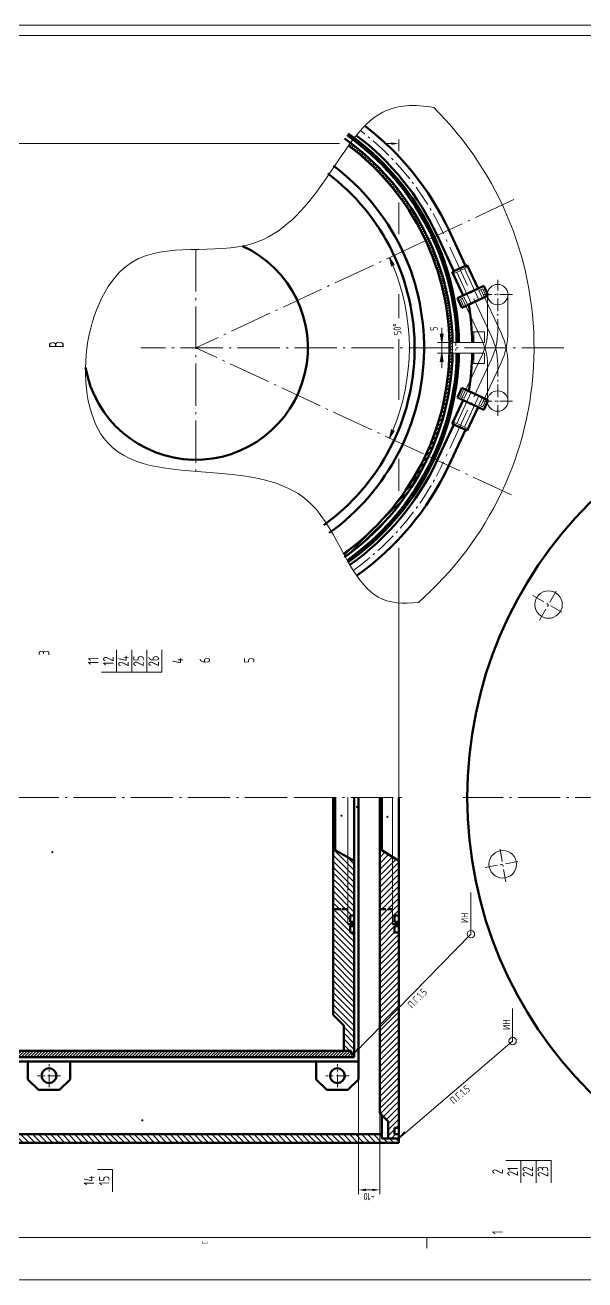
# Model space of a CAD drawing. Extents: x -414 to 4851, y -2165 to 1761.
# Drawn here: x 3372 to 3637, y -883 to -289 of the extents above; entities that cross this region are included whole.
import ezdxf
from ezdxf.enums import TextEntityAlignment as Align

# ---------------------------------------------------------------- set-up
doc = ezdxf.new("R2010")
doc.units = 0
for name, pattern in [('S-P10', [15, 10, -2, 1, -2]), ('S-P20', [27, 20, -3, 1, -3]), ('S-P6', [9.8, 6, -1.5, 0.8, -1.5])]:
    doc.linetypes.add(name, pattern=pattern)
for name, color, linetype, lineweight in [('1', 9, 'CONTINUOUS', 20), ('2', 2, 'CONTINUOUS', 50), ('DIM', 4, 'CONTINUOUS', 20), ('HATCH', 5, 'CONTINUOUS', 20), ('TR', 3, 'CONTINUOUS', 20)]:
    doc.layers.add(name, color=color, linetype=linetype, lineweight=lineweight)
doc.styles.add('SIMPLEX', font='simplex.shx', dxfattribs={"width": 0.7})
pattern_1 = [(225, (4048.055335191043, 753.6918475420533), (0.7071067811865475, -0.7071067811865476), [])]
pattern_2 = [(315, (4048.055335191043, 753.6918475420533), (1.414213562373095, 1.414213562373095), [])]

# ---------------------------------------------------------------- blocks, each defined once
blk = doc.blocks.new('SVLEADR')
at = {"layer": 'DIM'}
for p, q in [((-1.170621796612664, -0.199758743653291), (-1, 0)), ((0, 0), (-1.170621796612664, -0.199758743653291)), ((-0.3755462257252447, -0.07510924514504325), (-1.064076371744335, -0.0750186422345962))]:
    blk.add_line(p, q, dxfattribs=at)
blk = doc.blocks.new('LEADR')
at = {"layer": 'DIM'}
for p, q in [((-1.170416226631389, 0.2000000000000028), (0, 0)), ((-0.9997944300187243, -0.0002412563466975826), (-1.170416226631389, 0.2000000000000028)), ((0, 0), (-1.170416226631389, -0.1999999999999886)), ((-0.4381870021173455, 0.07487712356459042), (-1.063684681848329, 0.07474016190496968)), ((0, 0), (-1, 0)), ((-1.170416226631389, -0.1999999999999886), (-0.9997944300187243, -0.0002412563466975826)), ((-0.4396274744967172, -0.07512327059271229), (-1.063870801763059, -0.07525989858129378))]:
    blk.add_line(p, q, dxfattribs=at)

msp = doc.modelspace()

# ---------------------------------------------------------------- hatches: boundary and pattern name
at = {"layer": 'HATCH'}
h = msp.add_hatch(dxfattribs=at)
h.set_pattern_fill('U', color=256, angle=225, style=0, pattern_type=0)
h.set_pattern_definition(pattern_1)
edge = h.paths.add_edge_path()
edge.add_line((3572.466805998926, -438.8664065382281), (3573.191283911297, -438.8664065382281))
edge.add_line((3573.191283911297, -438.8664065382281), (3573.96712760439, -438.8664065382281))
edge.add_arc((3452.492850491908, -441.3664065382281), 121.4999999999999, 361.1790087085996, 412.9647496018115)
edge.add_spline(control_points=[(3525.673060857046, -344.3771967728409), (3525.37690942386, -344.7772889448339), (3525.081868411651, -345.1811176114167), (3524.787765886406, -345.5883025263912)], knot_values=[407.4396525970543, 407.4396525970543, 407.4396525970543, 407.4396525970543, 408.8819799754554, 408.8819799754554, 408.8819799754554, 408.8819799754554], degree=3, periodic=0)
edge.add_arc((3452.492850491908, -441.3664065382281), 120, 361.1937484371411, 412.95388417549015, ccw=False)
h = msp.add_hatch(dxfattribs=at)
h.set_pattern_fill('U', color=256, angle=225, style=0, pattern_type=0)
h.set_pattern_definition(pattern_1)
edge = h.paths.add_edge_path()
edge.add_spline(control_points=[(3522.447250770194, -538.8670828523204), (3522.68824509228, -539.3110278136919), (3522.929433828557, -539.7534016142263), (3523.171092844029, -540.1937107512595)], knot_values=[70.7938618828928, 70.7938618828928, 70.7938618828928, 70.7938618828928, 72.20760054889509, 72.20760054889509, 72.20760054889509, 72.20760054889509], degree=3, periodic=0)
edge.add_arc((3452.492850491908, -441.3664065382286), 121.4999999999999, 305.5711817707261, 358.8209912913991)
edge.add_line((3573.96712760439, -443.8664065382313), (3573.96712760439, -438.8664065382281))
edge.add_line((3573.96712760439, -438.8664065382281), (3573.385014537342, -438.8664065382281))
edge.add_line((3573.385014537342, -438.8664065382281), (3572.466805998926, -438.8664065382281))
edge.add_arc((3452.492850491908, -441.3664065382281), 120, 305.65853376841056, 361.1937484371411, ccw=False)
h = msp.add_hatch(dxfattribs=at)
h.set_pattern_fill('_USER', color=256, scale=2, angle=315, style=0, pattern_type=0)
h.set_pattern_definition(pattern_2)
h.paths.add_polyline_path([(3517.481661499806, -757.1649646710184), (3522.481661499806, -762.164964671018), (3522.481661499806, -774.1649646710184), (3525.981661499807, -774.1649646710184), (3525.981661499806, -775.4149646710184), (3527.481661499806, -775.4149646710184), (3527.481661499806, -718.1649646839323), (3525.481661499806, -718.164803970556), (3525.481661499806, -715.1648039608704), (3527.481661499806, -715.1649646742467), (3527.481661499806, -713.1649646677897), (3525.481661499806, -713.1648039544139), (3525.481661499806, -710.1648039447277), (3527.481661499806, -710.164964658104), (3527.481661499806, -684.1649646710184), (3518.481661499807, -679.1649646710184), (3517.481661499806, -679.1649646710184)])
h = msp.add_hatch(dxfattribs=at)
h.set_pattern_fill('_USER', color=256, scale=2, angle=225, style=0, pattern_type=0)
h.set_pattern_definition([(225, (4048.055335191043, 753.6918475420533), (1.414213562373095, -1.414213562373095), [])])
h.paths.add_polyline_path([(3539.481661499806, -803.6649646710175), (3543.481661499806, -807.6649646710184), (3543.481661499806, -815.6649646710184), (3548.481661499806, -815.664964671018), (3548.481661499806, -813.6649646710184), (3546.481661499807, -813.6649646710184), (3546.481661499807, -810.6649646710184), (3548.481661499806, -810.6649646710184), (3548.481661499806, -718.1649647063318), (3546.481661499806, -718.1646828245562), (3546.481661499806, -715.1646828113148), (3548.481661499806, -715.164964679846), (3548.481661499806, -713.1649646621913), (3546.481661499806, -713.1646828024877), (3546.481661499806, -710.1646827892464), (3548.481661499806, -710.1649646357118), (3548.481661499806, -684.1649646710184), (3540.481661499806, -679.1649646710184), (3539.481661499806, -679.1649646710184)])
h = msp.add_hatch(dxfattribs=at)
h.set_pattern_fill('U', color=256, angle=225, style=0, pattern_type=0)
h.set_pattern_definition(pattern_1)
h.paths.add_polyline_path([(3330.481661499806, -777.164964671018), (3527.481661499807, -777.164964671018), (3527.481661499807, -775.4149646710184), (3525.981661499806, -775.4149646710184), (3525.981661499807, -774.1649646710184), (3317.481661499806, -774.164964671018), (3317.481661499806, -777.5649646710181), (3322.481661499806, -778.9047106331736), (3322.481661499806, -782.164964671018), (3316.481661499806, -782.164964671018), (3316.481661499806, -790.164964671018), (3314.481661499806, -790.164964671018), (3314.481661499806, -793.664964671018), (3330.481661499806, -793.664964671018)])
h = msp.add_hatch(dxfattribs=at)
h.set_pattern_fill('U', color=256, scale=2, angle=315, style=0, pattern_type=0)
h.set_pattern_definition(pattern_2)
h.paths.add_polyline_path([(3259.481661499806, -818.664964671018), (3264.481661499806, -818.664964671018), (3264.481661499806, -823.664964671018), (3259.481661499806, -823.664964671018), (3259.481661499806, -830.164964671018), (3271.481661499806, -830.164964671018), (3271.481661499806, -823.664964671018), (3269.481661499806, -823.664964671018), (3269.481661499806, -819.664964671018), (3271.481661499806, -819.664964671018), (3271.481661499806, -817.664964671018), (3548.481661499806, -817.6649646710184), (3548.481661499806, -815.664964671018), (3540.481661499806, -815.6649646710184), (3540.481661499806, -813.6649646710184), (3259.481661499806, -813.664964671018)])

# ---------------------------------------------------------------- linework, layer by layer
at = {"layer": '1', "linetype": 'S-P20'}
for p, q in [((3602.911590305017, -371.2249962333517), (3562.152948110665, -390.2310632245772)), ((3560.95342485243, -390.7904101060276), (3452.492850491908, -441.3664065382281)), ((3592.489555150172, -436.3503042997363), (3569.406555019636, -386.8486507736779)), ((3452.492850491908, -394.7746595909225), (3452.492850491908, -499.9003941064552)), ((3573.223569380192, -441.3664065382281), (3426.492850491908, -441.3664065382281)), ((3560.25902920892, -491.6186009640714), (3452.492850491908, -441.3664065382281)), ((3626.657870908507, -441.3664065382281), (3573.449585475132, -441.3664065382281)), ((3592.489555150172, -446.3825087767209), (3569.406555019636, -495.8841623027783)), ((3601.843184357466, -511.0096109677443), (3562.111071954524, -492.4822226795773)), ((3097.716459440547, -654.164964671018), (3496.930966371674, -654.1649646710184)), ((3498.881155011405, -654.1649646710184), (3551.481661499806, -654.1649646710184)), ((3975.904065980495, -654.1649646710184), (3578.904065980495, -654.1649646710184))]:
    msp.add_line(p, q, dxfattribs=at)
at = {"layer": '1'}
for p, q in [((3580.449043894309, -403.4307398356113), (3575.01119717209, -405.9664494060553)), ((3579.542736107273, -403.8533580973517), (3586.433428016374, -418.6304945835172)), ((3580.044183912983, -402.5625148038189), (3580.44904389431, -403.4307398356113)), ((3574.610548957441, -405.1072565370505), (3575.01119717209, -405.9664494060553)), ((3575.917504959127, -405.5438311443149), (3582.808196868227, -420.3209676304796)), ((3588.232239949502, -413.3781831276683), (3586.419624375429, -414.2234196511499)), ((3586.419624375429, -414.2234196511499), (3588.110097422392, -417.8486507992966)), ((3587.325932162466, -413.8008013894096), (3596.875778696003, -434.280513370386)), ((3588.232239949502, -413.3781831276683), (3589.922712996465, -417.003414275815)), ((3579.441054415247, -417.4775802665536), (3577.628438841173, -418.3228167900343)), ((3577.628438841173, -418.3228167900343), (3579.318911888136, -421.9480479381809)), ((3578.53474662821, -417.9001985282939), (3588.093962383045, -438.4000028691798)), ((3579.441054415247, -417.4775802665536), (3581.131527462209, -421.1028114147002)), ((3590.436267707129, -433.7673536637603), (3590.436267707129, -416.1664065382283)), ((3600.136267707128, -433.7451841974944), (3600.136267707128, -416.1664065382283)), ((3578.53474662821, -464.8326145481633), (3588.093962383045, -444.3328102072774)), ((3587.325932162466, -468.9320116870476), (3596.875778696004, -448.4522997060712)), ((3590.436267707128, -448.9654594126969), (3590.436267707129, -466.5664065382289)), ((3600.136267707128, -448.9876288789619), (3600.136267707128, -466.5664065382289)), ((3575.917504959127, -477.1889819321423), (3582.808196868227, -462.4118454459776)), ((3577.628438841173, -464.409996286422), (3579.318911888136, -460.7847651382754)), ((3579.441054415247, -465.2552328099036), (3581.131527462209, -461.630001661757)), ((3579.441054415247, -465.2552328099036), (3577.628438841173, -464.409996286422)), ((3579.542736107273, -478.8794549791055), (3586.433428016374, -464.10231849294)), ((3586.419624375429, -468.5093934253073), (3588.110097422392, -464.8841622771606)), ((3588.232239949502, -469.354629948788), (3586.419624375429, -468.5093934253073)), ((3588.232239949502, -469.354629948788), (3589.922712996465, -465.7293988006422)), ((3574.610548957441, -477.6255565394067), (3575.01119717209, -476.7663636704019)), ((3580.449043894309, -479.3020732408459), (3575.01119717209, -476.7663636704019)), ((3580.044183912983, -480.1702982726383), (3580.44904389431, -479.3020732408459)), ((3524.481661499806, -698.6280190061561), (3524.481661499806, -654.164964671018)), ((3545.481661499807, -697.5070811992073), (3545.481661499807, -654.1649646710184)), ((3524.481661499806, -714.164723600954), (3524.481661499806, -699.2445368348435)), ((3545.481661499807, -714.1646828069015), (3545.481661499807, -697.899409140944))]:
    msp.add_line(p, q, dxfattribs=at)
at = {"layer": '1', "linetype": 'S-P6'}
for p, q in [((3595.286267707128, -433.7673536637603), (3595.286267707128, -409.1664065382283)), ((3602.286267707128, -416.1664065382283), (3588.286267707128, -416.1664065382283)), ((3575.492850491908, -434.3664065382281), (3575.492850491908, -448.3664065382281)), ((3595.286267707128, -448.965459412696), (3595.286267707128, -473.5664065382289)), ((3602.286267707128, -466.5664065382289), (3588.286267707128, -466.5664065382289)), ((3615.104429789835, -570.2761806031863), (3623.604429789835, -555.5537487388506)), ((3611.993213857668, -558.6649646710184), (3626.715645722003, -567.1649646710184)), ((3599.152660565936, -694.2266229958368), (3596.200641545598, -677.4848911946297)), ((3589.305785155164, -687.3317666054022), (3606.047516956371, -684.3797475850643)), ((3383.085386856792, -791.4149646710175), (3383.085386856792, -780.4149646710175)), ((3519.481661499807, -791.414964671018), (3519.481661499807, -780.414964671018)), ((3388.585386856792, -785.9149646710175), (3377.585386856792, -785.9149646710175)), ((3524.981661499807, -785.914964671018), (3513.981661499807, -785.914964671018))]:
    msp.add_line(p, q, dxfattribs=at)
at = {"layer": '1', "color": 2, "linetype": 'S-P20'}
for p, q in [((3573.96712760439, -438.8664065382281), (3573.96712760439, -443.8664065382281)), ((3588.992850491908, -438.8664065382281), (3573.96712760439, -438.8664065382281)), ((3588.992850491908, -433.8664065382281), (3583.077650526215, -433.8664065382281)), ((3583.992850491908, -433.8664065382281), (3583.992850491908, -438.8664065382281)), ((3588.992850491908, -433.8664065382281), (3588.992850491908, -438.8664065382281)), ((3588.992850491908, -443.8664065382281), (3573.96712760439, -443.8664065382281)), ((3583.992850491908, -443.8664065382281), (3583.992850491908, -448.8664065382281)), ((3588.992850491908, -443.8664065382281), (3588.992850491908, -448.8664065382281)), ((3588.992850491908, -448.8664065382281), (3583.077650526215, -448.8664065382281))]:
    msp.add_line(p, q, dxfattribs=at)
at = {"layer": '1', "color": 2}
for p, q in [((3583.26895687224, -438.8664065382281), (3577.467847991408, -438.8664065382281)), ((3583.26895687224, -443.8664065382281), (3577.467847991408, -443.8664065382281))]:
    msp.add_line(p, q, dxfattribs=at)
at = {"layer": '1'}
for centre, radius in [((3595.286267707129, -416.166406538229), 4.85), ((3595.286267707129, -466.5664065382286), 4.85), ((3619.354429789835, -562.9149646710187), 6.5), ((3597.676651055767, -685.8557570952332), 6.5)]:
    msp.add_circle(centre, radius, dxfattribs=at)
for centre, radius, start, end in [((3452.492850491908, -441.3664065382279), 160, 311.1440420148082, 45.30512122197526), ((3565.436267707129, -433.7673536637601), 25, 334.9999999999999, 0), ((3565.436267707129, -448.9654594126976), 25, 0, 25.00000000000015), ((3565.436267707129, -433.767353663761), 29.85, 334.9999999999999, 0), ((3565.436267707129, -448.9654594126966), 29.85, 0, 25.00000000000015), ((3565.336267707129, -433.7451841974951), 34.8, 335, 0), ((3565.336267707129, -448.9876288789626), 34.8, 0, 25.00000000000047)]:
    msp.add_arc(centre, radius, start, end, dxfattribs=at)
at = {"layer": '1', "linetype": 'S-P10'}
for start, end in [(24.99999999999959, 52.86228942995674), (305.2511274735534, 334.9999999999998)]:
    msp.add_arc((3452.492850491908, -441.3664065382279), 129, start, end, dxfattribs=at)
at = {"layer": '1'}
msp.add_open_spline([(3557.765538372585, -561.8556640941429), (3550.561847384645, -562.7355827255983), (3527.379976169962, -561.1694258201637), (3515.432961047075, -508.3000725812703), (3461.89148092461, -498.9347116720664), (3388.693407125133, -499.4485243419872), (3403.118666661106, -381.1810968788677), (3479.657644201277, -402.6949347254517), (3514.058930456987, -364.7784790270271), (3534.633515980325, -326.6715394116292), (3556.075957000011, -326.044881638126), (3565.025837242394, -327.6284318199752)], degree=3, knots=[23.52983073091465, 23.52983073091465, 23.52983073091465, 23.52983073091465, 44.76057002381544, 98.71944565028419, 143.5841640605693, 199.6415886267657, 285.9418297041582, 343.6557780342865, 388.2229703353619, 431.2787072986436, 458.1224132950543, 458.1224132950543, 458.1224132950543, 458.1224132950543], dxfattribs=at)
at = {"layer": '2'}
for p, q in [((3572.125478380745, -385.580795988456), (3580.02642563257, -402.5244320485745)), ((3574.58857891035, -405.0601416190184), (3566.687631658526, -388.1165055588999)), ((3580.79678725155, -402.1652065260951), (3573.818217291368, -405.4193671414987)), ((3580.79678725155, -402.1652065260951), (3585.997006113688, -413.317111864113)), ((3573.818217291368, -405.4193671414987), (3579.018436153506, -416.5712724795167)), ((3588.715929474799, -412.0492570788911), (3576.299512792396, -417.8391272647386)), ((3588.715929474799, -412.0492570788911), (3590.829020783502, -416.5807960140746)), ((3576.299512792396, -417.8391272647386), (3578.4126041011, -422.3706661999222)), ((3590.829020783502, -416.5807960140746), (3578.4126041011, -422.3706661999213)), ((3584.909182749508, -419.3412618243628), (3584.259184738071, -419.6443608748814)), ((3576.299512792396, -464.8936858117186), (3578.4126041011, -460.362146876535)), ((3590.829020783502, -466.1520170623826), (3578.4126041011, -460.362146876535)), ((3584.909182749508, -463.3915512520944), (3584.259184738071, -463.0884522015758)), ((3573.818217291368, -477.3134459349594), (3579.018436153506, -466.1615405969405)), ((3588.715929474799, -470.6835559975661), (3576.299512792396, -464.8936858117186)), ((3588.715929474799, -470.6835559975661), (3590.829020783502, -466.1520170623826)), ((3580.79678725155, -480.5676065503621), (3585.997006113688, -469.4157012123442)), ((3574.588578910349, -477.6726714574388), (3566.687631658526, -494.6163075175564)), ((3572.125478380745, -497.1520170880003), (3580.02642563257, -480.2083810278828)), ((3580.79678725155, -480.5676065503621), (3573.818217291368, -477.3134459349594)), ((3517.481661499806, -757.1649646710184), (3517.481661499806, -654.164964671018)), ((3517.481661499806, -655.5725966147129), (3517.481661499806, -654.164964671018)), ((3518.481661499807, -679.1649646710184), (3518.481661499806, -654.164964671018)), ((3527.481661499806, -777.1649646710184), (3527.481661499806, -654.1649646710184)), ((3529.481661499807, -779.1649646710184), (3529.481661499806, -654.1649646710184)), ((3539.481661499806, -803.6649646710175), (3539.481661499806, -654.1649646710184)), ((3540.481661499806, -679.1649646710184), (3540.481661499806, -654.1649646710184)), ((3548.481661499806, -817.6649646710184), (3548.481661499806, -654.1649646710184)), ((3517.481661499807, -679.1649646710184), (3518.481661499806, -679.1649646710184)), ((3518.481661499806, -679.1649646710184), (3527.481661499806, -684.1649646710184)), ((3539.481661499806, -679.1649646710184), (3540.481661499806, -679.1649646710184)), ((3540.481661499806, -679.1649646710184), (3548.481661499806, -684.1649646710184)), ((3517.481661499806, -707.1620520751412), (3521.322785003634, -707.1624129667698)), ((3521.715351580972, -707.162449850247), (3524.481661499806, -707.1627097580813)), ((3525.481661499806, -713.1648039544134), (3525.481661499806, -710.1647235880396)), ((3525.481661499806, -710.1648039447277), (3527.481982926558, -710.1649646839328)), ((3539.481661499806, -707.1641190786672), (3542.408909365937, -707.1643941073789)), ((3543.418350941567, -707.1644889491649), (3545.481661499807, -707.164682806901)), ((3546.481661499806, -713.1646828024877), (3546.481661499806, -710.1646827892464)), ((3546.481661499806, -710.1646827892464), (3548.482037318627, -710.1649646886735)), ((3524.481661499806, -714.164723600954), (3527.481661499806, -714.1649646710184)), ((3525.481661499806, -713.1648039544139), (3527.481741856494, -713.1649646742471)), ((3525.481661499806, -718.1648039705565), (3525.481661499806, -715.1647236041822)), ((3525.481661499806, -715.1648039608704), (3527.481581143119, -715.1649646677897)), ((3525.481661499806, -718.164803970556), (3527.481340073055, -718.1649646581036)), ((3545.481661499807, -714.164682806901), (3548.481661499806, -714.1649646710184)), ((3546.481661499806, -713.1646828024877), (3548.481755454512, -713.1649646754322)), ((3546.481661499806, -718.1646828245562), (3546.481661499806, -715.1646828113148)), ((3546.481661499806, -715.1646828113148), (3548.481567545101, -715.1649646666046)), ((3546.481661499806, -718.1646828245562), (3548.481285680985, -718.1649646533633)), ((3517.481661499806, -757.1649646710184), (3522.481661499806, -762.1649646710184)), ((3522.481661499806, -774.1649646710184), (3522.481661499806, -762.1649646710184)), ((3317.481661499806, -774.164964671018), (3525.981661499806, -774.1649646710184)), ((3330.481661499806, -777.164964671018), (3527.481661499806, -777.1649646710184)), ((3525.981661499806, -775.4149646710184), (3525.981661499807, -774.1649646710184)), ((3525.981661499806, -775.4149646710184), (3527.481661499806, -775.4149646710184)), ((3342.481661499806, -779.164964671018), (3376.481661499806, -779.1649646710184)), ((3373.085386856792, -779.1649646710175), (3373.085386856792, -787.6649646710175)), ((3376.481661499806, -779.1649646710184), (3529.481661499807, -779.1649646710184)), ((3393.085386856792, -779.1649646710175), (3393.085386856792, -787.6649646710175)), ((3509.481661499806, -779.1649646710175), (3509.481661499806, -787.6649646710175)), ((3529.481661499807, -779.164964671018), (3529.481661499807, -787.664964671018)), ((3378.085386856792, -792.6649646710175), (3373.085386856792, -787.6649646710175)), ((3393.085386856792, -787.6649646710175), (3388.085386856792, -792.6649646710175)), ((3509.481661499806, -787.6649646710175), (3514.481661499807, -792.664964671018)), ((3529.481661499807, -787.664964671018), (3524.481661499807, -792.664964671018)), ((3378.085386856792, -792.6649646710175), (3383.085386856792, -792.6649646710175)), ((3383.085386856792, -792.6649646710175), (3388.085386856792, -792.6649646710175)), ((3514.481661499807, -792.664964671018), (3519.481661499807, -792.664964671018)), ((3519.481661499807, -792.664964671018), (3524.481661499807, -792.664964671018)), ((3539.481661499806, -803.6649646710175), (3543.481661499807, -807.6649646710184)), ((3540.481661499806, -815.6649646710184), (3540.481661499806, -804.6649646710175)), ((3543.481661499806, -815.6649646710184), (3543.481661499806, -807.6649646710184)), ((3259.481661499806, -813.664964671018), (3540.481661499806, -813.6649646710184)), ((3546.481661499807, -810.6649646710184), (3548.481661499807, -810.6649646710184)), ((3546.481661499807, -813.6649646710184), (3546.481661499807, -810.6649646710184)), ((3546.481661499807, -813.6649646710184), (3548.481661499807, -813.6649646710184)), ((3268.680856819122, -817.664964671018), (3548.481661499806, -817.6649646710184)), ((3540.481661499806, -815.6649646710184), (3548.481661499807, -815.6649646710184))]:
    msp.add_line(p, q, dxfattribs=at)
for centre, radius in [((3777.404065980496, -654.1649646710182), 196.5), ((3383.085386856792, -785.9149646710175), 3.5), ((3519.481661499807, -785.9149646710175), 3.5)]:
    msp.add_circle(centre, radius, dxfattribs=at)
for centre, radius, start, end in [((3452.492850491909, -441.3664065382288), 132, 24.99999999999999, 52.72599722586821), ((3452.492850491909, -441.3664065382279), 121.5, 1.14599199838862, 54.60670271991908), ((3452.492850491909, -441.3664065382279), 123.5, 1.14599199838862, 54.60670271991908), ((3452.492850491909, -441.3664065382279), 124.5, 1.14599199838862, 54.60670271991908), ((3452.492850491909, -441.3664065382288), 126, 24.99999999999999, 52.93896425934697), ((3452.492850491908, -441.3664065382284), 120, 305.5996782070479, 52.9620872829318), ((3452.492850491908, -441.3664065382284), 108, 305.7824318778682, 52.92691614762533), ((3452.492850491908, -441.3664065382284), 103.5, 305.7824318778682, 52.92691614762533), ((3452.492850491908, -441.3664065382284), 53, 190.2012249851655, 65.32082412085846), ((3452.492850491908, -441.3664065382284), 130.8, 1.095169506193781, 9.024317147937397), ((3452.492850491909, -441.3664065382288), 121.5, 305.393297280081, 358.8540080016114), ((3452.492850491909, -441.3664065382288), 123.5, 305.393297280081, 358.8540080016114), ((3452.492850491909, -441.3664065382288), 124.5, 305.393297280081, 358.8540080016114), ((3452.492850491908, -441.3664065382284), 130.8, 350.9756828520625, 358.9048304938062), ((3452.492850491909, -441.3664065382288), 126, 305.3507837029406, 335.0000000000001), ((3452.492850491909, -441.3664065382288), 132, 305.2021153818908, 335.0000000000001)]:
    msp.add_arc(centre, radius, start, end, dxfattribs=at)
at = {"layer": 'DIM'}
for p, q in [((3548.481661499806, -348.3163735710227), (3548.481661499806, -342.6907939981716)), ((3520.412517232415, -344.6907939981716), (3045.674996440314, -344.6907939981716)), ((3544.981661499806, -344.6907939981716), (3542.650508552812, -344.6907939981716)), ((3548.481661499806, -387.6299617847976), (3548.481661499806, -372.5335471254184)), ((3548.481661499806, -427.2580558467621), (3548.481661499806, -415.9357336900384)), ((3568.83353887579, -435.3664065382281), (3568.83353887579, -431.8664065382281)), ((3548.481661499806, -465.9426100397786), (3548.481661499806, -437.3223322863482)), ((3573.191283911297, -438.8664065382281), (3566.83353887579, -438.8664065382281)), ((3568.83353887579, -443.8664065382281), (3568.83353887579, -438.8664065382281)), ((3573.158998442402, -443.8664065382281), (3566.83353887579, -443.8664065382281)), ((3573.449585475132, -443.8664065382281), (3573.223569380192, -443.8664065382281)), ((3568.83353887579, -447.3664065382281), (3568.83353887579, -450.8664065382281)), ((3548.481661499806, -509.030301918398), (3548.481661499806, -493.9338872590192)), ((3548.481661499806, -654.1649646710184), (3548.481661499806, -536.0780392686906)), ((3582.638370703098, -718.9310195991768), (3582.638370703098, -699.1939528168809)), ((3527.481661499806, -775.3800729970142), (3582.638370703098, -718.9310195991768)), ((3602.362859723883, -769.5072595732188), (3602.362859723883, -754.0876729773456)), ((3548.481661499806, -815.6350707623485), (3602.362859723883, -769.5072595732188)), ((3529.481661499807, -787.664964671018), (3529.481661499807, -841.9821437981693)), ((3539.481661499806, -803.6649646710175), (3539.481661499806, -841.9821437981693)), ((3535.981661499806, -839.9821437981693), (3532.981661499807, -839.9821437981693)), ((3561.762664430958, -862.5958923788598), (3561.762664430958, -867.5958923788598))]:
    msp.add_line(p, q, dxfattribs=at)
msp.add_lwpolyline([(3981.762664430958, -882.5958923788598), (2930.762664430958, -882.5958923788598), (2930.762664430958, -288.5958923788594), (3981.762664430958, -288.5958923788604)], close=True, dxfattribs=at)
at = {"layer": 'DIM', "color": 2}
msp.add_lwpolyline([(3976.762664430958, -862.5958923788598), (2935.762664430958, -862.5958923788598), (2935.762664430958, -293.5958923788594), (3976.762664430958, -293.5958923788604)], close=True, dxfattribs=at)
at = {"layer": 'DIM', "flags": 128}
for points in [[(3313.169977971814, -691.5142754599742, 0.5, 0.5, 458.3655088839218), (3313.171750411446, -691.5155474956377, 0, 0, 0), (3384.643246384341, -591.0012922723754, 0, 0, 0), (3384.643246384341, -580.5012922723754, 0, 0, 0)], [(3384.708986716813, -679.8556495543257, 0.5, 0.5, 458.3655088839218), (3384.71108906789, -679.8562324238883, 0, 0, 0), (3407.870754201319, -594.8750141596402, 0, 0, 0), (3407.870754201319, -584.3750141596402, 0, 0, 0)], [(3521.218297288006, -662.6933165649689, 0.5, 0.5, 458.3655088839218), (3521.219786433215, -662.691722179969, 0, 0, 0), (3447.874802755221, -594.7877320644193, 0, 0, 0), (3447.874802755221, -584.2877320644193, 0, 0, 0)], [(3528.546378557322, -658.5023980161504, 0.5, 0.5, 458.3655088839218), (3528.547882155428, -658.5008172537673, 0, 0, 0), (3460.696227233387, -594.5259035914305, 0, 0, 0), (3460.696227233387, -584.0259035914305, 0, 0, 0)], [(3542.953150170883, -663.2003444411534, 0.5, 0.5, 458.3655088839218), (3542.954783785572, -663.1988984397613, 0, 0, 0), (3481.629161249541, -594.5259035914305, 0, 0, 0), (3481.629161249541, -584.0259035914305, 0, 0, 0)], [(3427.058340570798, -807.2447367629461, 0.5, 0.5, 458.3655088839218), (3427.056736715361, -807.2432578225435, 0, 0, 0), (3405.935131834788, -830.3535814510224, 0, 0, 0), (3405.935131834788, -840.8535814510224, 0, 0, 0)], [(3740.603605420986, -803.562100502849, 0.5, 0.5, 458.3655088839218), (3740.602870451294, -803.5600463761416, 0, 0, 0), (3599.138743664903, -854.8758178873331, 0, 0, 0), (3599.138743664903, -865.3758178873331, 0, 0, 0)], [(3675.058625420624, -808.8493050984262, 0.5, 0.5, 458.3655088839218), (3675.058151984518, -808.8471754329048, 0, 0, 0), (3599.138743664903, -826.0746769522129, 0, 0, 0), (3599.138743664903, -836.5746769522129, 0, 0, 0)]]:
    msp.add_lwpolyline(points, format="xyseb", dxfattribs=at)
for points in [[(3407.870754201319, -594.8750141596402), (3415.02075420132, -594.8750141596402), (3415.02075420132, -584.3750141596402)], [(3415.02075420132, -594.8750141596402), (3422.170754201319, -594.8750141596402), (3422.170754201319, -584.3750141596402)], [(3422.170754201319, -594.8750141596402), (3429.320754201319, -594.8750141596402), (3429.320754201319, -584.3750141596402)], [(3429.32075420132, -594.8750141596402), (3436.470754201319, -594.8750141596402), (3436.470754201319, -584.3750141596402)], [(3405.935131834788, -830.3535814510224), (3413.085131834788, -830.3535814510224), (3413.085131834788, -840.8535814510224)], [(3599.138743664903, -826.0746769522129), (3606.288743664903, -826.0746769522129), (3606.288743664903, -836.5746769522129)], [(3606.288743664903, -826.0746769522129), (3613.438743664903, -826.0746769522129), (3613.438743664903, -836.5746769522129)], [(3613.438743664903, -826.0746769522129), (3620.588743664904, -826.0746769522129), (3620.588743664904, -836.5746769522129)]]:
    msp.add_lwpolyline(points, dxfattribs=at)
at = {"layer": 'DIM'}
for centre in [(3582.638370703098, -718.931019599177), (3602.362859723883, -769.507259573219)]:
    msp.add_circle(centre, 1.75, dxfattribs=at)
msp.add_arc((3452.492850491908, -441.3664065382288), 101.0236150452062, 336.9851324746159, 23.01486752538418, dxfattribs=at)
for points in [[(3544.981661499806, -345.2741273315052), (3544.981661499806, -344.1074606648382), (3548.481661499806, -344.6907939981717)], [(3532.981661499807, -840.5654771315027), (3532.981661499807, -839.398810464836), (3529.481661499807, -839.9821437981693)], [(3535.981661499806, -840.5654771315027), (3535.981661499806, -839.398810464836), (3539.481661499806, -839.9821437981693)]]:
    msp.add_solid(points, dxfattribs=at)

# ---------------------------------------------------------------- block references
at = {"layer": 'DIM', "xscale": 3.5, "yscale": 3.5, "zscale": 3.5}
for name, p, rotation in [('LEADR', (3544.051339481972, -398.6719819530624), 114.007433762692), ('LEADR', (3568.833538875791, -438.8664065382284), 270), ('LEADR', (3568.833538875791, -443.8664065382284), 90), ('LEADR', (3544.051339481972, -484.0608311233952), 245.992566237308), ('SVLEADR', (3527.481661499806, -775.3800729970144), 225.6634295314475), ('SVLEADR', (3548.481661499806, -815.6350707623487), 220.5669040504806)]:
    msp.add_blockref(name, p, dxfattribs=dict(at, rotation=rotation))

# ---------------------------------------------------------------- texts
at = {"layer": 'DIM', "style": 'SIMPLEX', "width": 0.7}
msp.add_text('50°', height=3.5, rotation=95.89999999999996, dxfattribs=at).set_placement((3549.794537398378, -435.1167760118376))
at = {"layer": 'DIM', "style": 'SIMPLEX', "width": 0.6750000000001172}
msp.add_text('B', height=7, rotation=90, dxfattribs=at).set_placement((3390.053336559179, -441.3631454656645), (3390.053336559179, -438.213145465664), align=Align.FIT)
at = {"layer": 'DIM', "style": 'SIMPLEX', "width": 0.7}
for s, p in [('3', (3383.243246384341, -585.7512922723756)), ('12', (3413.620754201319, -589.6250141596404)), ('24', (3420.77075420132, -589.6250141596404)), ('25', (3427.920754201319, -589.6250141596404)), ('26', (3435.07075420132, -589.6250141596404)), ('11', (3406.470754201319, -589.6250141596404)), ('4', (3446.474802755221, -589.5377320644195)), ('6', (3459.296227233387, -589.2759035914307)), ('5', (3480.229161249541, -589.2759035914307)), ('2', (3597.738743664903, -831.3246769522132)), ('21', (3604.888743664904, -831.3246769522132)), ('22', (3612.038743664903, -831.3246769522132)), ('23', (3619.188743664904, -831.3246769522132)), ('14', (3404.535131834788, -835.6035814510226)), ('15', (3411.685131834788, -835.6035814510226)), ('1', (3597.738743664903, -860.1258178873334))]:
    msp.add_text(s, height=5, rotation=90, dxfattribs=at).set_placement(p, align=Align.CENTER)
msp.add_text('C', height=2.5, rotation=90, dxfattribs=at).set_placement((3456.762664430958, -865.0958923788598), align=Align.MIDDLE)
at = {"layer": 'DIM', "char_height": 3.5, "attachment_point": 5, "style": 'SIMPLEX'}
for s, insert, rotation in [('\\A1;5', (3565.132718317925, -432.2712750027249), 89.99999999999999), ('\\A1;~10', (3534.481661499806, -843.1321437981693), 180)]:
    msp.add_mtext(s, dxfattribs=dict(at, insert=insert, rotation=rotation))
at = {"layer": 'TR', "style": 'SIMPLEX', "width": 0.7}
for p in [(3581.472870703098, -713.6810195991768), (3601.197359723883, -764.257259573219)]:
    msp.add_text('ИН', height=3.5, rotation=90, dxfattribs=at).set_placement(p)
for rotation, p in [(45.66342953144748, (3558.517876789281, -750.5342427499195)), (40.56690405048061, (3578.566307723603, -796.2436790219506))]:
    msp.add_text('П.Г.1.5', height=3.5, rotation=rotation, dxfattribs=at).set_placement(p, align=Align.CENTER)

doc.saveas('drawing.dxf')
